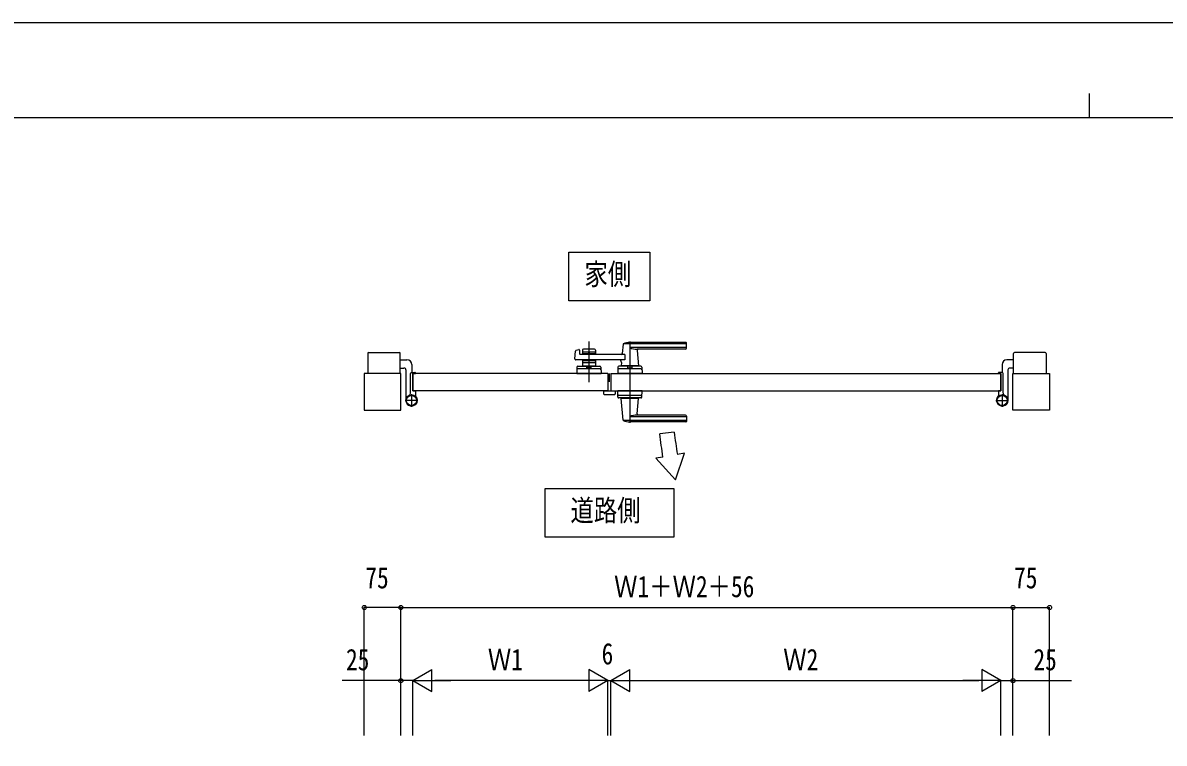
# Model space of a CAD drawing. Units: millimetres, scale not verified. Extents: x -4205 to 4205, y -2970 to 2970.
# Drawn here: x -2193 to 149, y 1492 to 2970 of the extents above; entities that cross this region are included whole.
import ezdxf
from ezdxf.enums import TextEntityAlignment as Align

# ---------------------------------------------------------------- set-up
doc = ezdxf.new("R2010")
doc.units = ezdxf.units.MM
doc.header["$LTSCALE"] = 12
for name, color, linetype in [('0-2_USER1', 3, 'Continuous'), ('0-3_YKK_12', 2, 'Continuous'), ('0-4_YKK_A1', 4, 'Continuous'), ('0-5_YKK_D', 6, 'Continuous'), ('0-6_YKK_ZWAK', 7, 'Continuous')]:
    doc.layers.add(name, color=color, linetype=linetype)
doc.styles.add('ＭＳ ゴシック', font='')
doc.styles.get('ＭＳ ゴシック').set_extended_font_data('MS Gothic')

msp = doc.modelspace()

# ---------------------------------------------------------------- linework, layer by layer
at = {"layer": '0-2_USER1'}
for points in [[(-1072.68, 2399.08), (-1072.68, 2499.08), (-906.28, 2499.08), (-906.28, 2399.08)], [(-1121.48, 1914.08), (-1121.48, 2014.08), (-857.48, 2014.08), (-857.48, 1914.08)]]:
    msp.add_lwpolyline(points, close=True, dxfattribs=at)
at = {"layer": '0-3_YKK_12'}
msp.add_line((-989.48, 2233), (-989.48, 2250), dxfattribs=at)
at = {"layer": '0-4_YKK_A1'}
for p, q in [((-1060.31, 2280.66), (-1059.09, 2296.07)), ((-1057.58, 2297.85), (-1052.16, 2299.2)), ((-1050.92, 2298.28), (-1050.53, 2290.45)), ((-1044.98, 2298), (-1044.98, 2289.5)), ((-1044.98, 2295), (-1017.98, 2295)), ((-1019.98, 2300), (-1042.98, 2300)), ((-1031.48, 2316), (-1031.48, 2232.5)), ((-1017.98, 2298), (-1017.98, 2289.5)), ((-961.53, 2310.39), (-963.23, 2291.31)), ((-832.48, 2310.98), (-961.27, 2310.98)), ((-947.48, 2316), (-947.48, 2149)), ((-832.48, 2314), (-947.48, 2314)), ((-832.48, 2303.33), (-947.48, 2303.33)), ((-833.48, 2300), (-932.5, 2300)), ((-932.31, 2297.81), (-929.51, 2266.32)), ((-831.48, 2302), (-831.48, 2313)), ((-1485.48, 2291.5), (-1485.48, 2250)), ((-1483.48, 2293.5), (-1420.48, 2293.5)), ((-1418.48, 2250), (-1418.48, 2291.5)), ((-1418.48, 2278.5), (-1404.98, 2278.5)), ((-957.92, 2289.5), (-1049.53, 2289.5)), ((-1044.98, 2278.5), (-1044.98, 2265)), ((-1044.98, 2273), (-1017.98, 2273)), ((-1042.98, 2291), (-1033.89, 2291)), ((-1042.98, 2277), (-1033.89, 2277)), ((-1031.83, 2292.65), (-1033.19, 2291.29)), ((-1031.83, 2275.35), (-1033.19, 2276.71)), ((-1031.12, 2292.65), (-1029.77, 2291.29)), ((-1031.12, 2275.35), (-1029.77, 2276.71)), ((-1029.06, 2291), (-1019.98, 2291)), ((-1029.06, 2277), (-1019.98, 2277)), ((-1017.98, 2278.5), (-1017.98, 2265)), ((-964.85, 2273.05), (-965.45, 2266.32)), ((-160.48, 2278.5), (-173.98, 2278.5)), ((-160.48, 2250), (-160.48, 2291.5)), ((-95.48, 2293.5), (-158.48, 2293.5)), ((-93.48, 2291.5), (-93.48, 2250)), ((-1418.48, 2261.5), (-1410.98, 2261.5)), ((-1406.98, 2257.5), (-1406.98, 2195)), ((-1397.48, 2209.94), (-1397.48, 2250.5)), ((-1395.48, 2252.5), (-1388.48, 2252.5)), ((-1394.98, 2268.5), (-1394.98, 2252.5)), ((-1392.48, 2215), (-1392.48, 2250)), ((-1392.18, 2250.3), (-1387.98, 2250.3)), ((-1387.48, 2250.8), (-1387.48, 2251.5)), ((-1056.04, 2263.07), (-1056.48, 2250)), ((-1056.48, 2250), (-1006.48, 2250)), ((-1008.75, 2260), (-1054.21, 2260)), ((-1054.05, 2265), (-1008.91, 2265)), ((-1017.98, 2265), (-1044.98, 2265)), ((-1026.98, 2262.2), (-1026.98, 2265)), ((-1006.92, 2263.07), (-1006.48, 2250)), ((-972.04, 2263.07), (-972.48, 2250)), ((-922.48, 2250), (-972.48, 2250)), ((-924.75, 2260), (-970.21, 2260)), ((-924.91, 2265), (-970.05, 2265)), ((-929.48, 2265.99), (-965.48, 2265.99)), ((-965.48, 2265), (-965.48, 2265.99)), ((-929.81, 2265.99), (-965.15, 2265.99)), ((-962.48, 2265.99), (-964.65, 2265.99)), ((-951.98, 2262.2), (-951.98, 2265)), ((-929.81, 2265.99), (-932.48, 2265.99)), ((-929.48, 2265), (-929.48, 2265.99)), ((-922.92, 2263.07), (-922.48, 2250)), ((-191.48, 2250.8), (-191.48, 2251.5)), ((-186.78, 2250.3), (-190.98, 2250.3)), ((-183.48, 2252.5), (-190.48, 2252.5)), ((-186.48, 2215), (-186.48, 2250)), ((-183.98, 2268.5), (-183.98, 2252.5)), ((-181.48, 2209.94), (-181.48, 2250.5)), ((-171.98, 2257.5), (-171.98, 2195)), ((-160.48, 2261.5), (-167.98, 2261.5)), ((-1395.48, 2208), (-1395.48, 2182)), ((-1392.18, 2214.7), (-1387.98, 2214.7)), ((-1387.48, 2214.2), (-1387.48, 2205.16)), ((-1001.48, 2215), (-1001.48, 2208.5)), ((-1001.48, 2215), (-977.48, 2215)), ((-1000.48, 2207.5), (-978.48, 2207.5)), ((-977.48, 2215), (-977.48, 2208.5)), ((-972.04, 2201.93), (-972.48, 2215)), ((-922.48, 2215), (-972.48, 2215)), ((-924.75, 2205), (-970.21, 2205)), ((-922.92, 2201.93), (-922.48, 2215)), ((-191.48, 2214.2), (-191.48, 2205.16)), ((-186.78, 2214.7), (-190.98, 2214.7)), ((-183.48, 2208), (-183.48, 2182)), ((-1382.48, 2195), (-1408.48, 2195)), ((-924.91, 2200), (-970.05, 2200)), ((-965.48, 2200), (-965.48, 2199)), ((-929.48, 2199), (-965.48, 2199)), ((-961.53, 2154.6), (-965.45, 2198.67)), ((-932.31, 2167.18), (-929.5, 2198.67)), ((-929.48, 2200), (-929.48, 2199)), ((-196.48, 2195), (-170.48, 2195)), ((-832.48, 2161.67), (-947.48, 2161.67)), ((-833.48, 2165), (-932.5, 2165)), ((-831.48, 2163), (-831.48, 2152)), ((-832.48, 2154.02), (-961.27, 2154.02)), ((-832.48, 2151), (-947.48, 2151)), ((-856.36, 2129.67), (-886.2, 2126.49)), ((-854.02, 2031.76), (-835.15, 2086.69)), ((-835.15, 2086.69), (-849.93, 2084.09)), ((-879.9, 2078.8), (-894.24, 2076.28)), ((-854.02, 2031.76), (-894.24, 2076.28))]:
    msp.add_line(p, q, dxfattribs=at)
for points in [[(-957.92, 2289.5), (-957.92, 2278.5), (-1058.31, 2278.5)], [(-992.48, 2250), (-992.48, 2215), (-1392.48, 2215)], [(-992.48, 2250), (-1392.48, 2250), (-1392.48, 2215)], [(-1026.98, 2262.2), (-1035.98, 2262.2), (-1035.98, 2265)], [(-986.48, 2250), (-986.48, 2215), (-186.48, 2215)], [(-986.48, 2250), (-186.48, 2250), (-186.48, 2215)], [(-951.98, 2262.2), (-942.98, 2262.2), (-942.98, 2265)]]:
    msp.add_lwpolyline(points, dxfattribs=at)
for points in [[(-1492.48, 2175), (-1417.48, 2175), (-1417.48, 2250), (-1492.48, 2250)], [(-86.48, 2175), (-161.48, 2175), (-161.48, 2250), (-86.48, 2250)]]:
    msp.add_lwpolyline(points, close=True, dxfattribs=at)
for centre, radius in [((-1395.48, 2195), 11.5), ((-1395.48, 2195), 10.35), ((-183.48, 2195), 11.5), ((-183.48, 2195), 10.35)]:
    msp.add_circle(centre, radius, dxfattribs=at)
for centre, radius, start, end in [((-1057.1, 2295.91), 2, 104.03624, 175.49449), ((-1051.92, 2298.23), 1, 2.86241, 104.03624), ((-1042.98, 2298), 2, 90, 180), ((-1019.98, 2298), 2, 0, 90), ((-960.54, 2310.31), 1, 113.30607, 174.91858), ((-947.48, 2280), 34, 90, 113.30607), ((-933.69, 2329.98), 30, 242.63879, 272.27092), ((-930.32, 2298), 2, 90, 185.08142), ((-833.48, 2302), 2, 270, 0), ((-832.48, 2313), 1, 0, 90), ((-832.48, 2309.98), 1, 0, 90), ((-832.48, 2304.33), 1, 270, 0), ((-1483.48, 2291.5), 2, 90, 180), ((-1420.48, 2291.5), 2, 360, 90), ((-1404.98, 2268.5), 10, 360, 90), ((-1058.31, 2280.5), 2, 175.49449, 270), ((-1049.53, 2290.5), 1, 182.86241, 270), ((-1042.98, 2293), 2, 180, 270), ((-1042.98, 2275), 2, 90, 180), ((-1033.89, 2292), 1, 270, 315), ((-1033.89, 2276), 1, 45, 90), ((-1031.48, 2292.29), 0.5, 45, 135), ((-1031.48, 2275.71), 0.5, 225, 315), ((-1029.06, 2292), 1, 225, 270), ((-1029.06, 2276), 1, 90, 135), ((-1019.98, 2293), 2, 270, 0), ((-1019.98, 2275), 2, 0, 90), ((-969.83, 2273.49), 5, 354.91858, 90), ((-965.22, 2291.49), 2, 270, 354.91858), ((-173.98, 2268.5), 10, 90, 180), ((-158.48, 2291.5), 2, 90, 180), ((-95.48, 2291.5), 2, 0, 90), ((-1410.98, 2257.5), 4, 360, 90), ((-1395.48, 2250.5), 2, 90, 180), ((-1392.18, 2250), 0.3, 90, 180), ((-1388.48, 2251.5), 1, 360, 90), ((-1387.98, 2250.8), 0.5, 270, 360), ((-1054.21, 2258), 2, 90, 178.09085), ((-1054.05, 2263), 2, 90, 178.09085), ((-1008.91, 2263), 2, 1.90915, 90), ((-1008.75, 2258), 2, 1.90915, 90), ((-970.21, 2258), 2, 90, 178.09085), ((-970.05, 2263), 2, 90, 178.09085), ((-965.15, 2266.29), 0.3, 174.91858, 270), ((-929.81, 2266.29), 0.3, 270, 5.08142), ((-924.91, 2263), 2, 1.90915, 90), ((-924.75, 2258), 2, 1.90915, 90), ((-190.48, 2251.5), 1, 90, 180), ((-190.98, 2250.8), 0.5, 180, 270), ((-186.78, 2250), 0.3, 0, 90), ((-183.48, 2250.5), 2, 0, 90), ((-167.98, 2257.5), 4, 90, 180), ((-1395.48, 2195), 11.5, 115.10278, 38.01228), ((-1402.48, 2209.94), 5, 295.10278, 359.99998), ((-1392.18, 2215), 0.3, 180, 270), ((-1387.98, 2214.2), 0.5, 360, 90), ((-1382.48, 2205.16), 5, 180, 218.01228), ((-1000.48, 2208.5), 1, 180, 270), ((-978.48, 2208.5), 1, 270, 360), ((-970.21, 2207), 2, 181.90915, 270), ((-970.05, 2202), 2, 181.90915, 270), ((-924.91, 2202), 2, 270, 358.09085), ((-924.75, 2207), 2, 270, 358.09085), ((-183.48, 2195), 11.5, 141.98772, 64.89722), ((-196.48, 2205.16), 5, 321.98772, 0), ((-190.98, 2214.2), 0.5, 90, 180), ((-186.78, 2215), 0.3, 270, 0), ((-176.48, 2209.94), 5, 180.00002, 244.89722), ((-965.15, 2198.7), 0.3, 90, 185.08142), ((-929.8, 2198.7), 0.3, 354.91858, 90), ((-960.53, 2154.69), 1, 185.08142, 246.69393), ((-933.69, 2135.02), 30, 87.72908, 117.36121), ((-930.31, 2167), 2, 174.91858, 270), ((-833.48, 2163), 2, 0, 90), ((-832.48, 2160.67), 1, 0, 90), ((-832.48, 2155.02), 1, 270, 0), ((-947.48, 2185), 34, 246.69393, 270), ((-832.48, 2152), 1, 270, 0), ((-8880.99, 1046.91), 8067.36, 7.34884, 7.69047), ((-186.87, 2200.99), 673.28, 186.08068, 189.99886)]:
    msp.add_arc(centre, radius, start, end, dxfattribs=at)
at = {"layer": '0-5_YKK_D'}
for p, q in [((-1492.48, 1507.12), (-1492.48, 1771)), ((-1417.48, 1770), (-1492.48, 1770)), ((-1417.48, 1507.12), (-1417.48, 1771)), ((-1417.48, 1507.12), (-1417.48, 1771)), ((-1417.48, 1770), (-161.48, 1770)), ((-161.48, 1507.12), (-161.48, 1771)), ((-161.48, 1507.12), (-161.48, 1771)), ((-161.48, 1770), (-86.48, 1770)), ((-86.48, 1507.12), (-86.48, 1771)), ((-1392.48, 1620), (-1353.51, 1642.5)), ((-1353.51, 1597.5), (-1353.51, 1642.5)), ((-992.48, 1620), (-1031.45, 1642.5)), ((-1031.45, 1642.5), (-1031.45, 1597.5)), ((-986.48, 1620), (-947.51, 1642.5)), ((-947.51, 1597.5), (-947.51, 1642.5)), ((-186.48, 1620), (-225.45, 1642.5)), ((-225.45, 1642.5), (-225.45, 1597.5)), ((-1417.48, 1507.12), (-1417.48, 1621)), ((-1392.48, 1507.12), (-1392.48, 1621)), ((-1392.48, 1507.12), (-1392.48, 1621)), ((-1392.48, 1620), (-1353.51, 1597.5)), ((-1392.48, 1620), (-1314.54, 1620)), ((-1037.48, 1620), (-1347.48, 1620)), ((-992.48, 1620), (-1070.42, 1620)), ((-992.48, 1620), (-1031.45, 1597.5)), ((-992.48, 1620), (-1009.48, 1620)), ((-992.48, 1507.12), (-992.48, 1621)), ((-992.48, 1507.12), (-992.48, 1621)), ((-992.48, 1620), (-986.48, 1620)), ((-986.48, 1507.12), (-986.48, 1621)), ((-986.48, 1507.12), (-986.48, 1621)), ((-986.48, 1620), (-969.48, 1620)), ((-986.48, 1620), (-947.51, 1597.5)), ((-986.48, 1620), (-908.54, 1620)), ((-941.48, 1620), (-231.48, 1620)), ((-186.48, 1620), (-264.42, 1620)), ((-186.48, 1620), (-225.45, 1597.5)), ((-186.48, 1507.12), (-186.48, 1621)), ((-186.48, 1507.12), (-186.48, 1621)), ((-161.48, 1507.12), (-161.48, 1621))]:
    msp.add_line(p, q, dxfattribs=at)
for points in [[(-1392.48, 1620), (-1417.48, 1620), (-1537.88, 1620)], [(-186.48, 1620), (-161.48, 1620), (-41.08, 1620)]]:
    msp.add_lwpolyline(points, dxfattribs=at)
for centre in [(-1492.48, 1770), (-1417.48, 1770), (-1417.48, 1770), (-161.48, 1770), (-161.48, 1770), (-86.48, 1770), (-1417.48, 1620), (-161.48, 1620)]:
    msp.add_circle(centre, 4.25, dxfattribs=at)
at = {"layer": '0-6_YKK_ZWAK'}
for p, q in [((-4.98, 2825), (-4.98, 2775)), ((3895.02, 2775), (-3904.98, 2775))]:
    msp.add_line(p, q, dxfattribs=at)
msp.add_lwpolyline([(-4205, -2970), (4205, -2970), (4205, 2970), (-4205, 2970)], close=True, dxfattribs=at)

# ---------------------------------------------------------------- texts
at = {"layer": '0-2_USER1', "style": 'ＭＳ ゴシック', "width": 0.8}
for s, p in [('家側', (-1040.68, 2419.08)), ('道路側', (-1069.48, 1934.08))]:
    msp.add_text(s, height=43.99, dxfattribs=at).set_placement(p, align=Align.BOTTOM_LEFT)
at = {"layer": '0-5_YKK_D', "style": 'ＭＳ ゴシック', "width": 0.8}
for s, p in [('75', (-1490.18, 1796)), ('75', (-159.18, 1796)), ('Ｗ1＋Ｗ2＋56', (-979.88, 1778)), ('6', (-1005.48, 1640)), ('25', (-1529.88, 1628)), ('Ｗ1', (-1238.88, 1628)), ('Ｗ2', (-632.88, 1628)), ('25', (-119.48, 1628))]:
    msp.add_text(s, height=43.99, dxfattribs=at).set_placement(p, align=Align.BOTTOM_LEFT)

doc.saveas('drawing.dxf')
